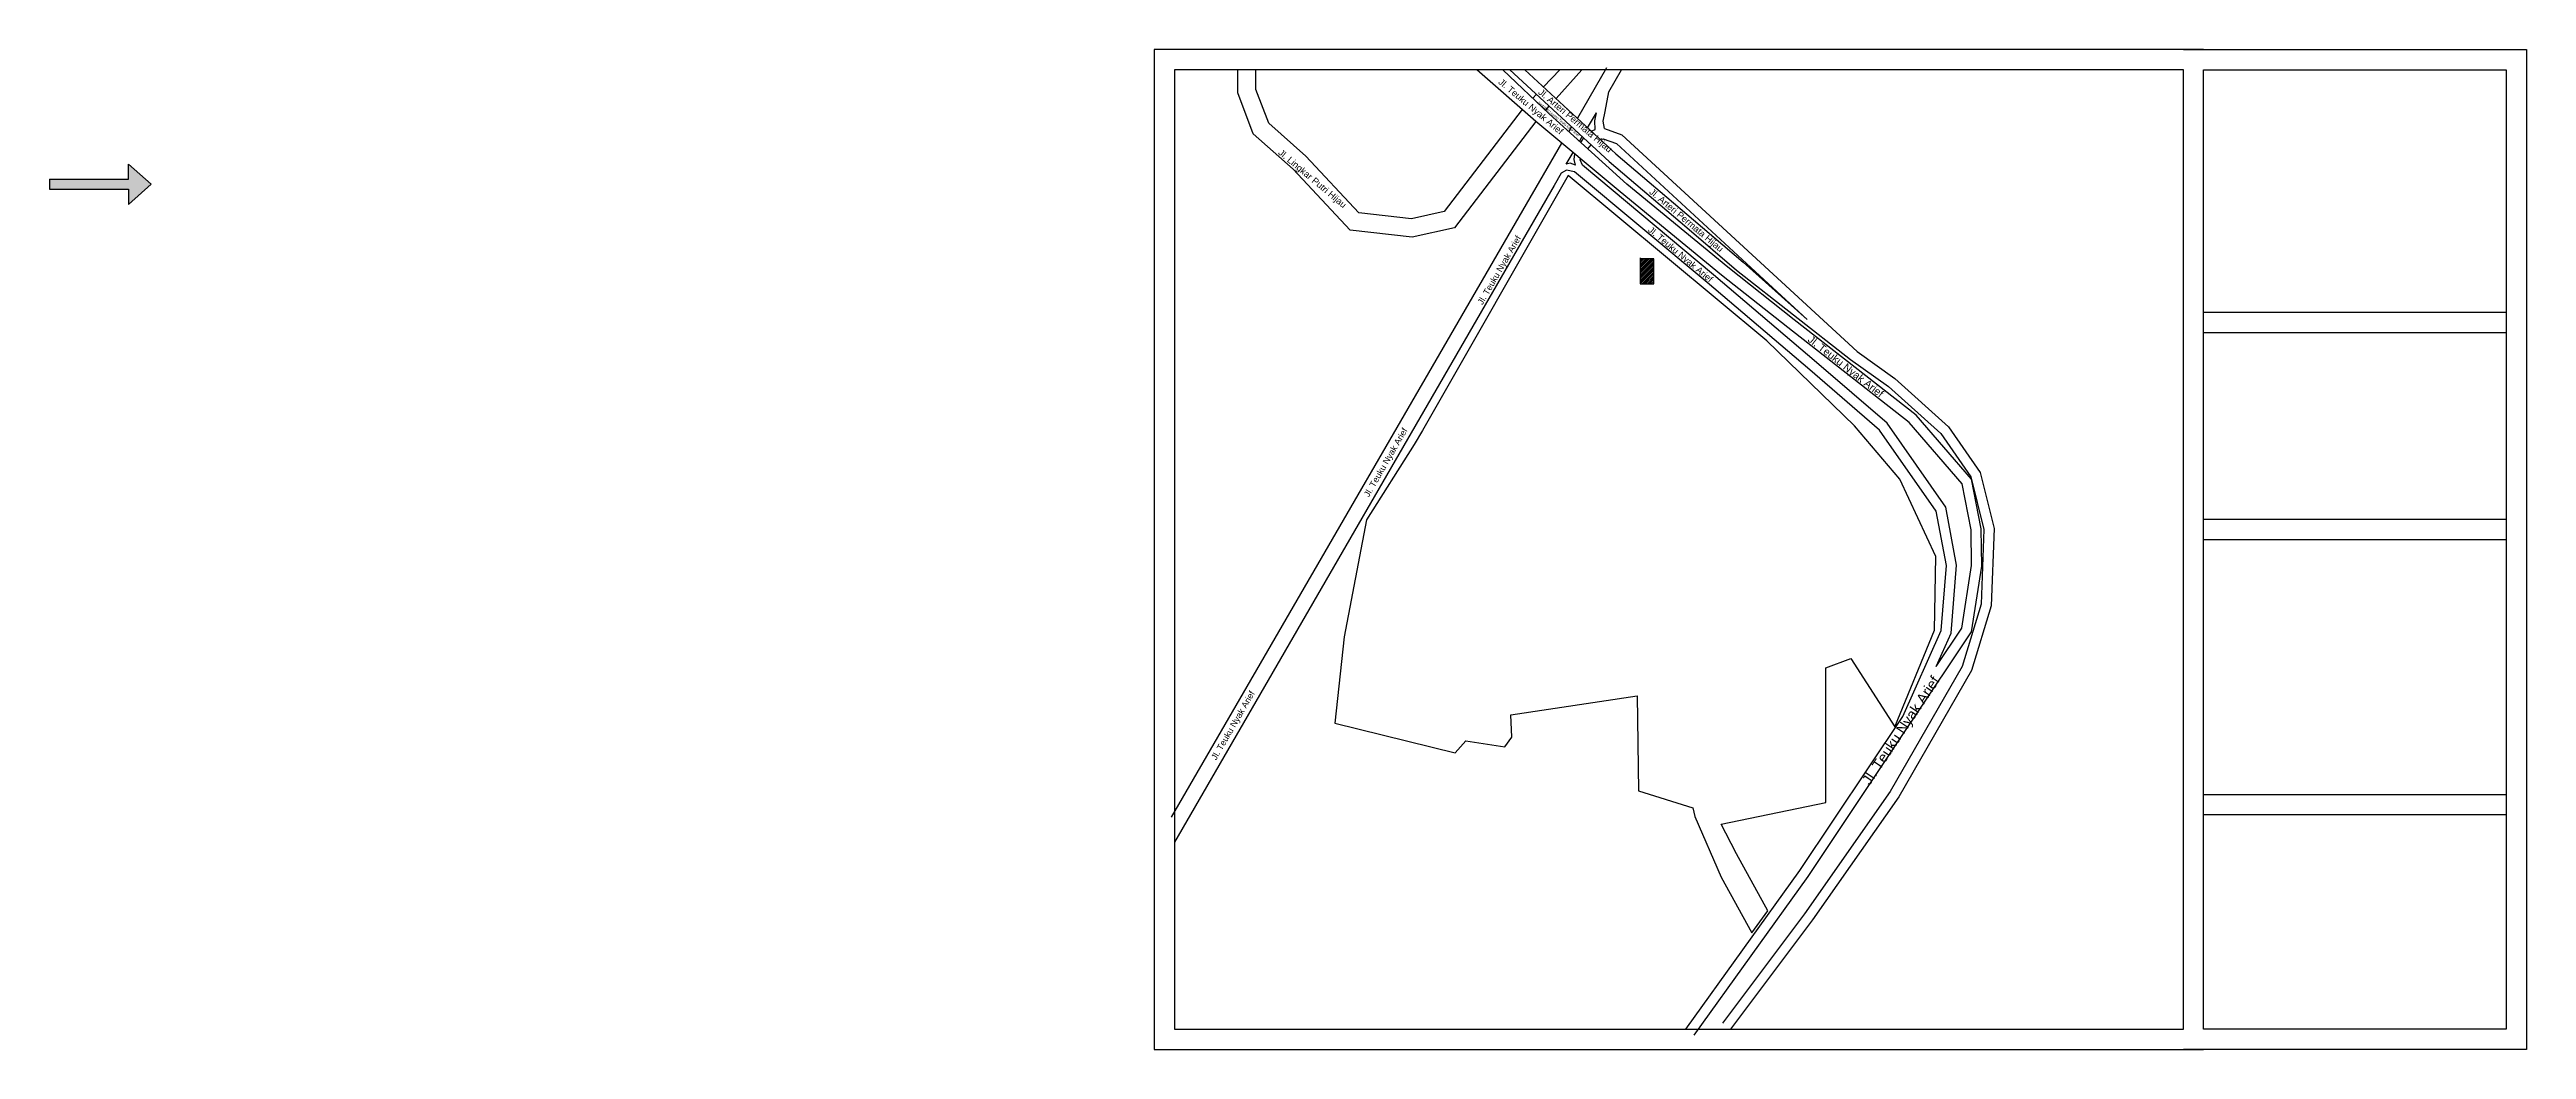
# Model space of a CAD drawing. Header units: millimetres. Extents: x -8570 to 76123, y -16593 to 13658.
# Drawn here: x 8878 to 21153, y -476 to 4479 of the extents above; entities that cross this region are included whole.
import ezdxf

# ---------------------------------------------------------------- set-up
doc = ezdxf.new("R2010")
doc.units = ezdxf.units.MM
doc.header["$MEASUREMENT"] = 0
doc.layers.add('Area Kawasan', color=10, linetype='Continuous')
doc.layers.add('Area TPS', color=2, linetype='Continuous')
doc.styles.get("Standard").update_dxf_attribs({"font": 'arial.ttf'})

msp = doc.modelspace()

# ---------------------------------------------------------------- hatches: boundary and pattern name
h = msp.add_hatch(color=256)
h.dxf.hatch_style = 1
h.paths.add_polyline_path([(9381, 3811.6), (9268.5, 3911.6), (9268.5, 3861.6), (9268.5, 3841.6), (9268.5, 3836.6), (8878, 3836.6), (8878, 3786.6), (9268.5, 3786.6), (9268.5, 3781.6), (9268.5, 3761.6), (9268.5, 3711.6)])
at = {"layer": 'Area TPS'}
h = msp.add_hatch(dxfattribs=at)
h.set_pattern_fill('ANSI31', color=256, scale=50)
h.set_pattern_definition([(45, (13670.833, -779.443), (-4.4194174, 4.4194174), [])])
h.paths.add_polyline_path([(16827.7, 3442.5), (16760.1, 3442.5), (16760.1, 3318.4), (16827.7, 3318.4)])

# ---------------------------------------------------------------- linework, layer by layer
for points in [[(19552.7, 4479.3), (14352.7, 4479.3), (14352.7, 4209.3)], [(19452.7, 4479.3), (21152.7, 4479.3), (21152.7, 4209.3)], [(14352.7, 4379.3), (14352.7, -476.5), (19552.7, -476.5)], [(14452.7, -376.5), (19452.7, -376.5), (19452.7, 4379.3)], [(19452.7, 4209.3), (19452.7, 4379.3), (14452.7, 4379.3), (14452.7, 4209.3)], [(14452.7, 4379.3), (14452.7, -376.5)], [(16243.7, 4122.1), (15840.1, 3595.7), (15631.4, 3548.7), (15323, 3584.4), (15040.9, 3886.8), (14843.3, 4062.1), (14766.2, 4265), (14766.2, 4379.3)], [(16176, 4181.7), (15788.5, 3676.3), (15626.6, 3639.9), (15366.2, 3670), (15103.9, 3951.3), (14919.6, 4114.8), (14856.2, 4281.5), (14856.2, 4379.3)], [(18227.4, 1421.6), (18354.2, 1611.4), (18402.9, 1922.9), (18401.1, 2098.1), (18355.9, 2326.5), (18093.3, 2630.7), (17492.5, 3101.2), (17162.9, 3361.8), (16661.5, 3774.5), (16243.7, 4122.1), (15951.6, 4379.3)], [(18103.3, 1145.8), (18401.9, 1592.8), (18453, 1919.2), (18451.1, 2103.3), (18402.4, 2349.2), (18128, 2667), (17523.4, 3140.5), (17194.3, 3400.7), (16694.2, 3812.3), (16309.4, 4161), (16079.5, 4379.3)], [(16115.3, 4379.3), (16607.2, 3924.2), (16991.6, 3596.6), (17238.5, 3386.2), (17803.6, 2943.2)], [(16188.9, 4379.3), (16640.4, 3961.6), (17024, 3634.7), (17270.2, 3424.9), (17588.1, 3141.9)], [(16281.2, 4294), (16363.2, 4379.3)], [(16343.6, 4236.2), (16472, 4379.3)], [(16593.7, 4388.2), (16449.2, 4138.6)], [(16604.7, 4270.2), (16668.8, 4379.3)], [(21152.7, 4379.3), (21152.7, -476.5), (19452.7, -476.5)], [(19452.7, -376.5), (19452.7, 4379.3)], [(19452.7, 4209.3), (19452.7, 4379.3)], [(19552.7, -376.5), (19552.7, 4379.3)], [(19552.7, 4209.3), (19552.7, 4379.3)], [(19552.7, 4379.3), (21052.7, 4379.3), (21052.7, 4209.3)], [(21052.7, 4379.3), (21052.7, -376.5), (19552.7, -376.5), (19552.7, 4379.3)], [(19552.7, 4209.3), (19552.7, 4379.3)], [(16227.9, 4238.4), (16246.6, 4257.9)], [(16291.5, 4178), (16310.3, 4199)], [(16583.6, 4088.7), (16577.3, 4124.7), (16587, 4172.8), (16604.7, 4270.2)], [(16420, 4097.2), (16406.2, 4073.3)], [(16499.9, 4091.7), (16543.3, 4165.7)], [(16499.9, 4091.7), (16543.3, 4165.7)], [(16517.7, 4075.1), (16537.5, 4082.7)], [(16537.5, 4082.7), (16535.7, 4125.9), (16543.3, 4165.7)], [(16583.6, 4088.7), (16670.3, 4056.8), (17835.1, 2982.1), (18023, 2848.4), (18288.1, 2609.1), (18446, 2382.4), (18514.4, 2105.9), (18499.8, 1722.5), (18403, 1402), (18042.1, 775.3), (17615, 165.7), (17208.3, -376.5)], [(16371.5, 4015.7), (14436.7, 675.4)], [(16394.2, 3911.6), (16427.8, 3968.9)], [(16440.1, 3906), (16433.7, 3934.7), (16436.5, 3961.7)], [(16460.3, 4024.3), (16473.9, 4047.5)], [(16474.8, 3906.4), (16463.7, 3932.3), (16465.8, 3937.3)], [(16465.9, 4019.2), (16480.6, 4041.4)], [(16470.3, 4041.3), (16473.9, 4047.5)], [(16501.8, 3986.6), (16517.8, 4006.9)], [(16560.8, 4035.3), (16577.8, 4037.5), (16643.7, 4013.3), (17588.1, 3141.9)], [(8878, 3836.6), (9268.5, 3836.6)], [(8878, 3836.6), (8878, 3786.6)], [(9268.5, 3836.6), (9268.5, 3841.6), (9268.5, 3861.6), (9268.5, 3911.6)], [(9268.5, 3911.6), (9381, 3811.6)], [(9268.5, 3711.6), (9381, 3811.6)], [(16987.1, -376.5), (17551.5, 409.9), (18061.7, 1173.6), (18252.2, 1599.4), (18277.9, 1921.7), (18227.6, 2191.9), (17947, 2593.3), (17601.1, 2891.1), (17092, 3324.8), (16435.9, 3873.8), (16395, 3881.3), (16368.2, 3867.4), (16334.9, 3806.2), (14452.7, 550.8)], [(16440.1, 3906), (16413, 3915.6), (16394.2, 3911.6)], [(18227.4, 1421.6), (18301.3, 1586.8), (18328.3, 1924.3), (18274.8, 2211.7), (17984.4, 2627.1), (17633.6, 2929), (17124.2, 3363), (16474.8, 3906.4)], [(8878, 3786.6), (9268.5, 3786.6)], [(9268.5, 3786.6), (9268.5, 3781.6), (9268.5, 3761.6), (9268.5, 3711.6)], [(19552.7, 3177.4), (21052.7, 3177.4)], [(19552.7, 3077.4), (21052.7, 3077.4)], [(17803.6, 2943.2), (17991.6, 2809.3), (18250.3, 2575.9), (18399.7, 2361.5), (18464.2, 2100.8), (18450.1, 1730.8), (18356.8, 1422), (17999.8, 802.2), (17574.5, 195.1), (17168.3, -346.5)], [(19552.7, 2151), (21052.7, 2151)], [(19552.7, 2051), (21052.7, 2051)], [(17027.7, -405.7), (17592.6, 381.4), (18105.6, 1149.3)], [(19552.7, 787.5), (21052.7, 787.5)], [(19552.7, 687.5), (21052.7, 687.5)]]:
    msp.add_lwpolyline(points)
at = {"layer": 'Area Kawasan'}
msp.add_lwpolyline([(17030.9, 678.2), (17162.3, 376.8), (17314.1, 102.3), (17392.5, 210.2), (17238, 493.8), (17185.8, 594.7), (17162.5, 639.8), (17681.4, 747.6), (17681.4, 1415.5), (17803.8, 1461.7), (18023.2, 1122.6), (18219.9, 1601.4), (18225.1, 1966.7), (18047.7, 2350.7), (17822.8, 2615), (17388.5, 3035.9), (16403, 3854.4), (15681.1, 2590.9), (15641.3, 2521.2), (15404.5, 2147.8), (15294.1, 1568.2), (15248.2, 1140.3), (15844.4, 993.3), (15896, 1052.4), (16090.1, 1023.6), (16125, 1072.1), (16118.9, 1181.2), (16745.6, 1276.8), (16751.7, 805.7), (17021.7, 721.8), (17030.9, 678.2)], dxfattribs=at)
at = {"layer": 'Area TPS'}
msp.add_lwpolyline([(16760.1, 3447.2), (16760.1, 3318.4), (16827.7, 3318.4), (16827.7, 3442.5), (16760.1, 3442.5)], dxfattribs=at)

# ---------------------------------------------------------------- texts
for s, height, rotation, p in [('Jl. Teuku Nyak Arief', 32.097, 320.08039, (16054.9, 4313.6)), ('Jembatan Layang Teuku Nyak Arief', 11.89, 320.08039, (16250.5, 4216.9)), ('Jl. Arteri Permata Hijau', 32.097, 320.08039, (16252.3, 4262.6)), ('Jl. Lingkar Putri Hijau', 32.097, 320.08039, (14963.8, 3963.4)), ('Jl. Arteri Permata Hijau', 32.097, 320.08039, (16802.7, 3769)), ('Jl. Teuku Nyak Arief', 30.861, 59.96425, (15979.1, 3211.7)), ('Jl. Teuku Nyak Arief', 32.097, 320.08039, (16796.3, 3580.6)), ('Jl. Teuku Nyak Arief', 36.673, 321.93588, (17587.8, 3035.7)), ('Jl. Teuku Nyak Arief', 30.861, 59.96425, (15416.1, 2258.8)), ('Jl. Teuku Nyak Arief', 50.203, 56.25235, (17898.2, 830.3)), ('Jl. Teuku Nyak Arief', 30.861, 59.96425, (14659.2, 955))]:
    msp.add_text(s, height=height, rotation=rotation).set_placement(p)

doc.saveas('drawing.dxf')
